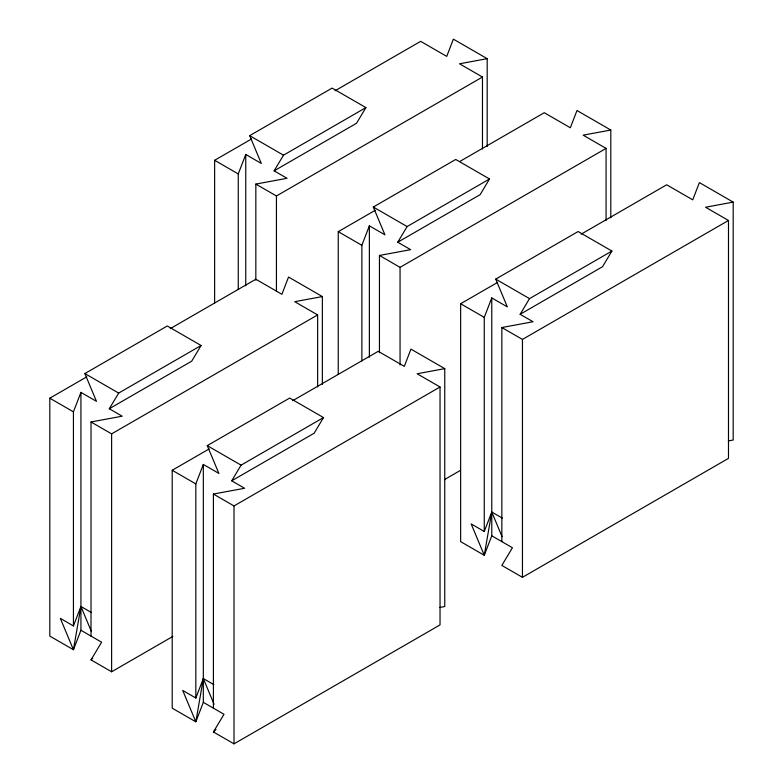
<?xml version="1.0" encoding="UTF-8"?>
<svg xmlns="http://www.w3.org/2000/svg" width="783" height="783" viewBox="0 0 783 783"><rect width="100%" height="100%" fill="white"/><g stroke="black" fill="none" stroke-linecap="round" stroke-linejoin="round"><path stroke-width="1.17" d="M80.933 392.371L80.933 630.276L73.436 649.733L60.33 618.374L73.436 625.94L73.436 411.829L80.933 392.371L96.475 401.346L84.867 373.56L167.278 325.982L201.094 345.499L191.708 361.169L109.297 408.746L122.197 416.194L91.014 421.978L91.014 636.09M238.257 289.504L238.257 173.934L245.754 154.466L261.297 163.441L249.689 135.665L332.1 88.088L365.915 107.604L356.529 123.264L274.119 170.851L287.028 178.299L255.835 184.083L255.835 280.187M73.436 625.94L80.933 606.482L91.513 612.59M203.326 464.446L203.326 702.341L195.828 721.809L182.723 690.449L195.828 698.015L195.828 483.904L203.326 464.446L218.878 473.421L207.26 445.635L289.681 398.058L323.487 417.574L314.11 433.244L231.699 480.821L244.599 488.269L213.407 494.053L213.407 708.165M361.873 360.875L361.873 245.304L369.37 225.837L384.923 234.812L373.305 207.035L455.716 159.458L489.532 178.974L480.155 194.634L397.735 242.221L410.644 249.669L379.452 255.454L379.452 352.771M195.828 698.015L203.326 678.558L213.906 684.665M491.773 297.912L491.773 535.817L484.266 555.274L471.17 523.925L484.266 531.491L484.266 317.379L491.773 297.912L507.315 306.887L495.708 279.11L578.118 231.533L611.924 251.049L602.548 266.709L520.137 314.296L533.037 321.744L501.844 327.529L501.844 541.64M484.266 531.491L491.773 512.023L502.353 518.14M109.297 408.746L118.673 393.086L201.094 345.499M274.119 170.851L283.505 155.181L365.915 107.604M172.896 636.393L111.617 671.775L91.014 659.883L101.594 642.197L80.933 630.276M231.699 480.821L241.076 465.161L323.487 417.574M397.735 242.221L407.121 226.551L489.532 178.974M439.948 607.432L444.754 606.541L444.754 368.646L417.124 373.765L440.036 386.998L440.036 624.903L234.009 743.85L213.407 731.958L223.997 714.272L203.326 702.341M520.137 314.296L529.514 298.626L611.924 251.049M91.014 659.883L92.746 658.239M213.407 731.958L216.01 729.492M214.63 303.031L214.63 160.29L251.607 138.943M335.075 90.75L420.657 41.342L446.731 56.396L453.367 39.15L487.183 58.666L487.183 146.509M255.835 184.083L276.438 195.975L482.465 77.028L482.465 149.005M91.229 631.118L80.933 606.482L73.436 649.733L49.809 636.09L49.809 398.185L86.786 376.838M170.254 328.645L255.835 279.237L281.9 294.291L288.545 277.045L322.361 296.571L322.361 384.404M338.246 374.401L338.246 231.66L375.223 210.314M459.748 161.513L544.273 112.713L570.347 127.766L576.983 110.52L610.799 130.037L610.799 217.88M91.014 421.978L111.617 433.87L317.644 314.923L317.644 386.91M379.452 255.454L400.054 267.346L606.081 148.398L606.081 220.375M214.092 704.308L203.326 678.558L195.828 721.809L172.201 708.165L172.201 470.26L209.178 448.913M292.646 400.72L378.228 351.313L404.302 366.366L410.948 349.12L444.754 368.646M502.06 536.658L491.773 512.023L484.266 555.274L460.639 541.64L460.639 303.735L497.626 282.389M581.094 234.195L666.666 184.788L692.74 199.831L699.385 182.596L733.191 202.112L733.191 440.017L728.386 440.907M213.407 494.053L234.009 505.945L440.036 386.998M501.844 327.529L522.447 339.421L728.484 220.473L728.484 458.368L522.447 577.325L501.844 565.424L512.434 547.748L491.773 535.817M444.431 479.627L460.277 470.475M487.183 58.666L459.543 63.795L482.465 77.028M610.799 130.037L583.169 135.165L606.081 148.398M733.191 202.112L705.561 207.241L728.484 220.473M322.361 296.571L294.721 301.69L317.644 314.923M249.689 135.665L283.505 155.181M373.305 207.035L407.121 226.551M495.708 279.11L529.514 298.626M214.63 160.29L238.257 173.934M338.246 231.66L361.873 245.304M460.639 303.735L484.266 317.379M84.867 373.56L118.673 393.086M207.26 445.635L241.076 465.161M49.809 398.185L73.436 411.829M172.201 470.26L195.828 483.904M522.447 339.421L522.447 577.325M400.054 267.346L400.054 364.947M369.37 225.837L369.37 357.224M276.438 195.975L276.438 291.139M245.754 154.466L245.754 285.854M234.009 505.945L234.009 743.85M111.617 433.87L111.617 671.775"/></g></svg>
